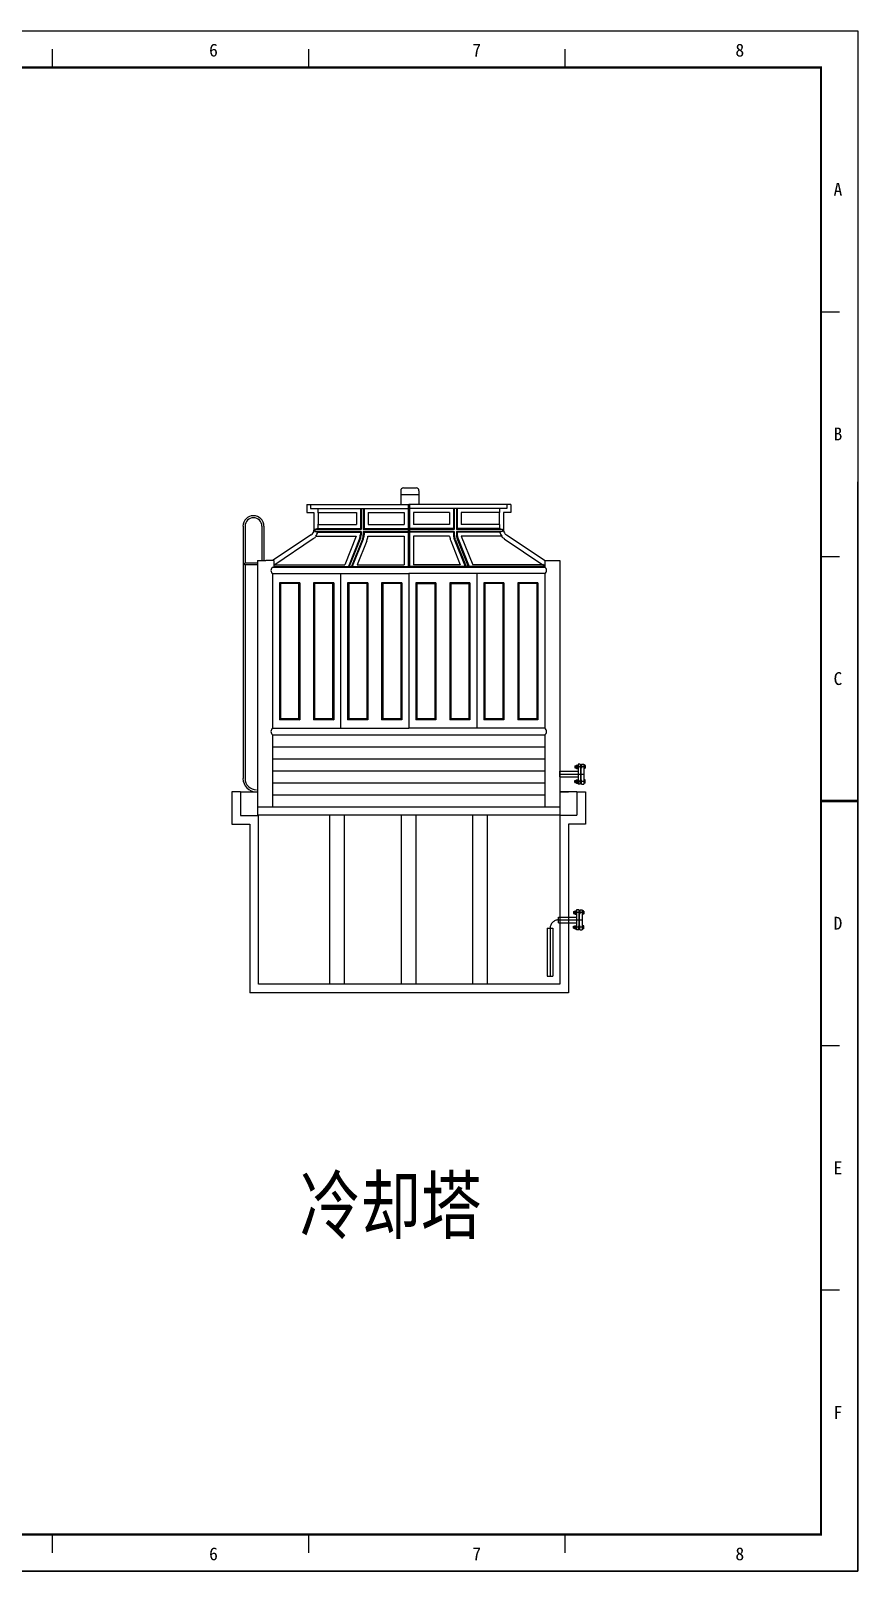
# Model space of a CAD drawing. Header units: millimetres. Extents: x 9671 to 25689, y -17516 to -2951.
# Drawn here: x 23574 to 23686.9, y -5527.1 to -5317.1 of the extents above; entities that cross this region are included whole.
import ezdxf

# ---------------------------------------------------------------- set-up
doc = ezdxf.new("R2010")
doc.units = ezdxf.units.MM
doc.linetypes.add('CENTER', pattern=[50.8, 31.75, -6.35, 6.35, -6.35])
doc.layers.add('sb', color=2, linetype='Continuous')
doc.styles.add('QSDI', font='SimSun.ttf', dxfattribs={"width": 0.8})

# ---------------------------------------------------------------- blocks, each defined once
blk = doc.blocks.new('2#图框，横')
for p, q in [((7777.69, 420), (8371.69, 420)), ((8371.69, 420), (8371.69, 0)), ((8152.07, 415), (8152.07, 410)), ((8221.94, 415), (8221.94, 410)), ((8291.82, 415), (8291.82, 410)), ((8361.69, 343.33), (8366.69, 343.33)), ((8371.69, 0), (8371.69, 297)), ((8361.69, 276.67), (8366.69, 276.67)), ((8361.69, 143.33), (8366.69, 143.33)), ((8361.69, 76.67), (8366.69, 76.67)), ((8152.07, 10), (8152.07, 5)), ((8221.94, 10), (8221.94, 5)), ((8291.82, 10), (8291.82, 5)), ((8371.69, 0), (7777.69, 0)), ((7951.69, 0), (8371.69, 0))]:
    blk.add_line(p, q)
blk.add_lwpolyline([(7802.69, 10, 1, 1, 0), (7802.69, 410, 0.6, 0.6, 0), (8361.69, 410, 0.6, 0.6, 0), (8361.69, 10, 0.6, 0.6, 0)], format="xyseb", close=True)
for const_width in [0.8, 0.5]:
    blk.add_lwpolyline([(8361.69, 210), (8371.69, 210)], dxfattribs=dict(const_width=const_width))
at = {"style": 'QSDI'}
for s, p in [('6', (8194.86, 412.98)), ('7', (8266.61, 412.98)), ('8', (8338.36, 412.98)), ('A', (8365.11, 375.02)), ('B', (8365.11, 308.32)), ('C', (8365.11, 241.62)), ('D', (8365.11, 174.92)), ('E', (8365.11, 108.22)), ('F', (8365.11, 41.52)), ('6', (8194.86, 2.98)), ('7', (8266.61, 2.98)), ('8', (8338.36, 2.98))]:
    blk.add_text(s, height=3.5, dxfattribs=at).set_placement(p)
blk = doc.blocks.new('A$C2AF1339E')
at = {"color": 0, "linetype": 'ByBlock'}
for p, q in [((0, 2350), (0, 0)), ((1182, 2350), (1182, 0)), ((120, 2212), (120, 127)), ((120, 2212), (471, 2212)), ((139, 2198), (120, 2212)), ((139, 2212), (139, 143)), ((139, 2198), (452, 2198)), ((452, 2212), (452, 143)), ((471, 2212), (452, 2198)), ((471, 2212), (471, 127)), ((711, 2212), (711, 127)), ((730, 2198), (711, 2212)), ((711, 2212), (1062, 2212)), ((730, 2212), (730, 143)), ((730, 2198), (1043, 2198)), ((1043, 2212), (1043, 143)), ((1062, 2212), (1043, 2198)), ((1062, 2212), (1062, 127)), ((139, 143), (120, 127)), ((120, 127), (471, 127)), ((139, 143), (452, 143)), ((452, 143), (471, 127)), ((730, 143), (711, 127)), ((711, 127), (1062, 127)), ((730, 143), (1043, 143)), ((1043, 143), (1062, 127))]:
    blk.add_line(p, q, dxfattribs=at)
blk = doc.blocks.new('凉水塔')
at = {"color": 2}
for p, q in [((23867.45, -4306.31), (23867.45, -4308.21)), ((23867.45, -4306.82), (23869.93, -4306.82)), ((23867.84, -4305.93), (23869.54, -4305.93)), ((23869.93, -4306.31), (23869.93, -4308.21)), ((23848.53, -4311.15), (23848.53, -4315.83)), ((23848.8, -4311.15), (23848.8, -4315.83)), ((23846.22, -4317.36), (23846.22, -4317.63)), ((23844.44, -4347.38), (23844.44, -4351.75)), ((23845.61, -4347.38), (23845.61, -4350.58)), ((23845.61, -4347.38), (23847.92, -4347.38)), ((23889.16, -4347.38), (23890.34, -4347.38)), ((23891.47, -4347.38), (23889.16, -4347.38)), ((23891.47, -4347.38), (23891.47, -4350.53)), ((23892.65, -4347.38), (23892.65, -4351.75)), ((23845.61, -4350.58), (23848.04, -4350.58)), ((23889.16, -4349.45), (23847.92, -4349.45)), ((23889.16, -4350.53), (23847.92, -4350.53)), ((23848.04, -4373.6), (23848.04, -4350.58)), ((23844.44, -4351.75), (23846.87, -4351.75)), ((23846.87, -4351.75), (23846.87, -4374.77)), ((23892.65, -4351.75), (23890.34, -4351.75)), ((23890.34, -4351.75), (23890.34, -4374.77)), ((23889.16, -4373.6), (23848.04, -4373.6)), ((23890.34, -4374.77), (23846.87, -4374.77))]:
    blk.add_line(p, q, dxfattribs=at)
at = {"color": 2, "linetype": 'ByBlock'}
for p, q in [((23854.63, -4308.21), (23868.54, -4308.21)), ((23854.63, -4308.21), (23854.63, -4309.29)), ((23855.17, -4308.21), (23855.17, -4308.75)), ((23855.17, -4308.21), (23855.26, -4308.21)), ((23855.17, -4308.75), (23856.16, -4308.75)), ((23856.16, -4308.75), (23868.45, -4308.75)), ((23856.16, -4308.75), (23856.16, -4309.29)), ((23861.95, -4308.75), (23861.95, -4311.47)), ((23862.05, -4308.75), (23862.05, -4311.58)), ((23862.34, -4308.75), (23862.34, -4311.58)), ((23862.45, -4308.75), (23862.45, -4311.47)), ((23868.45, -4308.21), (23868.45, -4316.64)), ((23868.45, -4308.84), (23868.54, -4308.84)), ((23868.54, -4308.21), (23868.54, -4316.73)), ((23868.54, -4308.21), (23868.54, -4316.73)), ((23882.46, -4308.21), (23868.54, -4308.21)), ((23868.63, -4308.84), (23868.54, -4308.84)), ((23868.63, -4308.21), (23868.63, -4316.64)), ((23880.93, -4308.75), (23868.63, -4308.75)), ((23874.64, -4308.75), (23874.64, -4311.47)), ((23874.75, -4308.75), (23874.75, -4311.58)), ((23875.03, -4308.75), (23875.03, -4311.58)), ((23875.14, -4308.75), (23875.14, -4311.47)), ((23880.93, -4308.75), (23880.93, -4309.29)), ((23881.92, -4308.75), (23880.93, -4308.75)), ((23881.92, -4308.21), (23881.83, -4308.21)), ((23881.92, -4308.21), (23881.92, -4308.75)), ((23882.46, -4308.21), (23882.46, -4309.29)), ((23845.95, -4311.15), (23845.95, -4317.5)), ((23846.22, -4311.15), (23846.22, -4316.17)), ((23854.63, -4309.29), (23855.62, -4309.29)), ((23855.62, -4309.29), (23855.62, -4311.71)), ((23856.16, -4309.29), (23861.41, -4309.29)), ((23856.16, -4309.29), (23856.2, -4309.33)), ((23856.2, -4310.89), (23856.16, -4310.94)), ((23856.16, -4310.94), (23861.41, -4310.94)), ((23856.16, -4310.94), (23856.16, -4311.47)), ((23856.2, -4309.33), (23856.2, -4310.89)), ((23861.41, -4309.29), (23861.41, -4310.94)), ((23862.99, -4309.29), (23867.92, -4309.29)), ((23862.99, -4309.29), (23862.99, -4310.94)), ((23862.99, -4310.94), (23867.92, -4310.94)), ((23867.92, -4309.29), (23867.92, -4310.94)), ((23874.1, -4309.29), (23869.17, -4309.29)), ((23869.17, -4309.29), (23869.17, -4310.94)), ((23874.1, -4310.94), (23869.17, -4310.94)), ((23874.1, -4309.29), (23874.1, -4310.94)), ((23875.68, -4309.29), (23875.68, -4310.94)), ((23880.93, -4309.29), (23875.68, -4309.29)), ((23880.93, -4310.94), (23875.68, -4310.94)), ((23880.93, -4309.29), (23880.89, -4309.33)), ((23880.89, -4309.33), (23880.89, -4310.89)), ((23880.89, -4310.89), (23880.93, -4310.94)), ((23880.93, -4310.94), (23880.93, -4311.47)), ((23881.47, -4309.29), (23881.47, -4311.71)), ((23882.46, -4309.29), (23881.47, -4309.29)), ((23845.95, -4313.3), (23845.95, -4345.53)), ((23855.24, -4312.34), (23849.96, -4315.83)), ((23855.52, -4312.86), (23850.28, -4316.4)), ((23856.16, -4311.47), (23855.75, -4311.58)), ((23855.75, -4311.58), (23862.05, -4311.58)), ((23855.75, -4311.58), (23855.75, -4311.87)), ((23855.75, -4311.87), (23862.05, -4311.87)), ((23855.75, -4311.87), (23856.13, -4311.97)), ((23855.87, -4312.51), (23855.85, -4312.6)), ((23855.87, -4312.51), (23861.38, -4312.51)), ((23856.13, -4311.97), (23861.95, -4311.97)), ((23856.16, -4311.47), (23861.95, -4311.47)), ((23861.38, -4312.51), (23859.82, -4316.4)), ((23861.87, -4312.75), (23860.31, -4316.64)), ((23861.97, -4312.79), (23860.42, -4316.64)), ((23862.23, -4312.9), (23860.73, -4316.64)), ((23862.33, -4312.94), (23860.85, -4316.64)), ((23862.83, -4313.14), (23861.52, -4316.4)), ((23861.95, -4311.47), (23862.05, -4311.58)), ((23862.05, -4311.87), (23861.95, -4311.97)), ((23861.95, -4311.97), (23861.95, -4312.34)), ((23862.05, -4311.87), (23862.05, -4312.34)), ((23862.45, -4311.47), (23862.34, -4311.58)), ((23862.34, -4311.58), (23868.45, -4311.58)), ((23862.34, -4311.87), (23868.45, -4311.87)), ((23862.34, -4311.87), (23862.45, -4311.97)), ((23862.34, -4311.87), (23862.34, -4312.34)), ((23862.45, -4311.47), (23868.45, -4311.47)), ((23862.45, -4311.97), (23868.45, -4311.97)), ((23862.45, -4311.97), (23862.45, -4312.34)), ((23862.98, -4312.51), (23867.92, -4312.51)), ((23867.92, -4312.51), (23867.92, -4316.4)), ((23874.64, -4311.47), (23868.63, -4311.47)), ((23874.75, -4311.58), (23868.63, -4311.58)), ((23874.75, -4311.87), (23868.63, -4311.87)), ((23874.64, -4311.97), (23868.63, -4311.97)), ((23874.11, -4312.51), (23869.17, -4312.51)), ((23869.17, -4312.51), (23869.17, -4316.4)), ((23874.26, -4313.14), (23875.56, -4316.4)), ((23874.64, -4311.47), (23874.75, -4311.58)), ((23874.75, -4311.87), (23874.64, -4311.97)), ((23874.64, -4311.97), (23874.64, -4312.34)), ((23874.75, -4311.87), (23874.75, -4312.34)), ((23874.75, -4312.94), (23876.24, -4316.64)), ((23874.85, -4312.9), (23876.35, -4316.64)), ((23875.14, -4311.47), (23875.03, -4311.58)), ((23881.33, -4311.58), (23875.03, -4311.58)), ((23881.33, -4311.87), (23875.03, -4311.87)), ((23875.03, -4311.87), (23875.14, -4311.97)), ((23875.03, -4311.87), (23875.03, -4312.34)), ((23875.12, -4312.79), (23876.66, -4316.64)), ((23880.93, -4311.47), (23875.14, -4311.47)), ((23880.96, -4311.97), (23875.14, -4311.97)), ((23875.14, -4311.97), (23875.14, -4312.34)), ((23875.22, -4312.75), (23876.78, -4316.64)), ((23881.22, -4312.51), (23875.71, -4312.51)), ((23875.71, -4312.51), (23877.26, -4316.4)), ((23880.93, -4311.47), (23881.33, -4311.58)), ((23881.33, -4311.87), (23880.96, -4311.97)), ((23881.22, -4312.51), (23881.24, -4312.6)), ((23881.33, -4311.58), (23881.33, -4311.87)), ((23881.57, -4312.86), (23886.81, -4316.4)), ((23881.85, -4312.34), (23887.13, -4315.83)), ((23846.22, -4313.44), (23846.22, -4316.17)), ((23847.92, -4316.17), (23846.22, -4316.17)), ((23847.92, -4316.44), (23846.22, -4316.44)), ((23846.22, -4316.44), (23846.22, -4317.36)), ((23846.22, -4316.44), (23846.22, -4317.36)), ((23847.92, -4315.83), (23849.04, -4315.83)), ((23850.16, -4315.83), (23849.04, -4315.83)), ((23849.99, -4316.73), (23887.1, -4316.73)), ((23850.16, -4315.83), (23850.16, -4316.73)), ((23850.19, -4316.39), (23850.16, -4316.41)), ((23850.19, -4316.39), (23850.16, -4316.41)), ((23850.16, -4316.64), (23868.54, -4316.64)), ((23850.16, -4316.73), (23868.54, -4316.73)), ((23850.19, -4316.39), (23850.28, -4316.4)), ((23850.19, -4316.39), (23850.28, -4316.4)), ((23850.28, -4316.4), (23859.82, -4316.4)), ((23861.52, -4316.4), (23867.92, -4316.4)), ((23886.92, -4316.64), (23868.54, -4316.64)), ((23886.92, -4316.73), (23868.54, -4316.73)), ((23875.56, -4316.4), (23869.17, -4316.4)), ((23886.81, -4316.4), (23877.26, -4316.4)), ((23886.9, -4316.39), (23886.81, -4316.4)), ((23886.9, -4316.39), (23886.92, -4316.41)), ((23886.92, -4316.41), (23886.92, -4316.64)), ((23887.1, -4315.83), (23889.16, -4315.83)), ((23887.1, -4315.83), (23887.1, -4316.73)), ((23846.22, -4317.63), (23846.22, -4345.53)), ((23849.99, -4317.62), (23868.54, -4317.62)), ((23849.99, -4317.62), (23849.99, -4338.69)), ((23868.54, -4317.62), (23868.54, -4338.69)), ((23887.1, -4317.62), (23868.54, -4317.62)), ((23869.49, -4318.86), (23869.49, -4337.55)), ((23869.49, -4318.86), (23869.63, -4318.99)), ((23872.24, -4318.86), (23869.49, -4318.86)), ((23869.49, -4318.86), (23869.63, -4318.99)), ((23869.63, -4318.86), (23869.63, -4337.42)), ((23872.09, -4318.99), (23869.63, -4318.99)), ((23872.09, -4318.86), (23872.09, -4337.42)), ((23872.09, -4318.99), (23872.24, -4318.86)), ((23872.09, -4318.99), (23872.24, -4318.86)), ((23872.24, -4318.86), (23872.24, -4337.55)), ((23874.13, -4318.86), (23874.13, -4337.55)), ((23876.88, -4318.86), (23874.13, -4318.86)), ((23874.13, -4318.86), (23874.27, -4318.99)), ((23874.27, -4318.86), (23874.27, -4337.42)), ((23876.73, -4318.99), (23874.27, -4318.99)), ((23876.73, -4318.86), (23876.73, -4337.42)), ((23876.73, -4318.99), (23876.88, -4318.86)), ((23876.88, -4318.86), (23876.88, -4337.55)), ((23877.82, -4317.62), (23877.82, -4338.69)), ((23887.1, -4317.62), (23887.1, -4338.69)), ((23887.1, -4317.62), (23887.1, -4338.69)), ((23869.63, -4337.42), (23869.49, -4337.55)), ((23872.24, -4337.55), (23869.49, -4337.55)), ((23872.09, -4337.42), (23869.63, -4337.42)), ((23872.09, -4337.42), (23872.24, -4337.55)), ((23874.27, -4337.42), (23874.13, -4337.55)), ((23876.88, -4337.55), (23874.13, -4337.55)), ((23876.73, -4337.42), (23874.27, -4337.42)), ((23876.73, -4337.42), (23876.88, -4337.55)), ((23849.99, -4338.69), (23868.54, -4338.69)), ((23849.99, -4339.59), (23887.1, -4339.59)), ((23849.99, -4339.59), (23849.99, -4349.45)), ((23853.12, -4338.69), (23868.54, -4338.69)), ((23883.96, -4338.69), (23868.54, -4338.69)), ((23887.1, -4338.69), (23868.54, -4338.69)), ((23887.1, -4339.59), (23887.1, -4349.45)), ((23887.1, -4339.59), (23887.1, -4349.45)), ((23849.99, -4341.23), (23887.1, -4341.23)), ((23849.99, -4342.87), (23887.1, -4342.87)), ((23849.99, -4344.51), (23887.1, -4344.51)), ((23849.99, -4346.15), (23872.39, -4346.15)), ((23872.39, -4346.15), (23887.1, -4346.15)), ((23849.99, -4347.79), (23887.1, -4347.79))]:
    blk.add_line(p, q, dxfattribs=at)
at = {"color": 2, "ltscale": 10}
for p, q in [((23847.92, -4315.83), (23847.92, -4350.53)), ((23889.16, -4315.83), (23889.16, -4350.53)), ((23857.79, -4373.6), (23857.79, -4350.53)), ((23859.79, -4373.6), (23859.79, -4350.53)), ((23867.54, -4373.6), (23867.54, -4350.53)), ((23869.54, -4373.6), (23869.54, -4350.53)), ((23877.29, -4373.6), (23877.29, -4350.53)), ((23879.29, -4373.6), (23879.29, -4350.53))]:
    blk.add_line(p, q, dxfattribs=at)
for p, q in [((23889.16, -4345.33), (23889.16, -4344.56)), ((23889.16, -4344.56), (23891.62, -4344.56)), ((23891.19, -4343.82), (23891.2, -4343.81)), ((23891.19, -4343.82), (23891.19, -4344.06)), ((23891.19, -4344.06), (23891.2, -4344.07)), ((23891.2, -4343.81), (23891.2, -4344.07)), ((23891.2, -4343.81), (23891.37, -4343.81)), ((23891.2, -4344.07), (23891.37, -4344.07)), ((23891.37, -4343.77), (23891.37, -4344.11)), ((23891.4, -4343.72), (23891.58, -4343.72)), ((23891.4, -4343.83), (23891.58, -4343.83)), ((23891.4, -4344.05), (23891.58, -4344.05)), ((23891.4, -4344.17), (23891.58, -4344.17)), ((23891.58, -4343.68), (23891.58, -4344.2)), ((23891.58, -4343.68), (23891.62, -4343.68)), ((23891.58, -4344.2), (23891.62, -4344.2)), ((23891.62, -4343.59), (23891.62, -4346.3)), ((23891.93, -4343.59), (23891.62, -4343.59)), ((23891.93, -4343.59), (23891.93, -4344.12)), ((23891.93, -4343.81), (23892.09, -4343.81)), ((23891.93, -4344.07), (23892.09, -4344.07)), ((23891.98, -4345.71), (23891.98, -4344.19)), ((23892.03, -4344.19), (23891.98, -4344.19)), ((23892.03, -4345.71), (23892.03, -4344.19)), ((23892.09, -4343.59), (23892.09, -4344.12)), ((23892.09, -4343.59), (23892.39, -4343.59)), ((23892.39, -4343.59), (23892.39, -4346.3)), ((23892.57, -4343.72), (23892.39, -4343.72)), ((23892.57, -4343.83), (23892.39, -4343.83)), ((23892.57, -4344.05), (23892.39, -4344.05)), ((23892.57, -4344.17), (23892.39, -4344.17)), ((23892.6, -4343.77), (23892.6, -4344.11)), ((23889.16, -4345.33), (23891.62, -4345.33)), ((23891.19, -4345.83), (23891.2, -4345.82)), ((23891.19, -4346.07), (23891.19, -4345.83)), ((23891.19, -4346.07), (23891.2, -4346.08)), ((23891.2, -4346.08), (23891.2, -4345.82)), ((23891.2, -4345.82), (23891.37, -4345.82)), ((23891.2, -4346.08), (23891.37, -4346.08)), ((23891.37, -4346.12), (23891.37, -4345.78)), ((23891.4, -4345.72), (23891.58, -4345.72)), ((23891.4, -4345.84), (23891.58, -4345.84)), ((23891.4, -4346.06), (23891.58, -4346.06)), ((23891.4, -4346.17), (23891.58, -4346.17)), ((23891.58, -4346.21), (23891.58, -4345.69)), ((23891.58, -4345.69), (23891.62, -4345.69)), ((23891.58, -4346.21), (23891.62, -4346.21)), ((23891.93, -4346.3), (23891.62, -4346.3)), ((23891.93, -4346.3), (23891.93, -4345.77)), ((23891.93, -4345.82), (23892.09, -4345.82)), ((23891.93, -4346.08), (23892.09, -4346.08)), ((23892.03, -4345.71), (23891.98, -4345.71)), ((23892.09, -4346.3), (23892.09, -4345.77)), ((23892.09, -4346.3), (23892.39, -4346.3)), ((23892.57, -4345.72), (23892.39, -4345.72)), ((23892.57, -4345.84), (23892.39, -4345.84)), ((23892.57, -4346.06), (23892.39, -4346.06)), ((23892.57, -4346.17), (23892.39, -4346.17)), ((23892.6, -4346.12), (23892.6, -4345.78)), ((23890.98, -4363.7), (23891, -4363.69)), ((23890.98, -4363.7), (23890.98, -4363.94)), ((23891, -4363.69), (23891, -4363.95)), ((23891, -4363.69), (23891.17, -4363.69)), ((23891.17, -4363.65), (23891.17, -4364)), ((23891.19, -4363.6), (23891.38, -4363.6)), ((23891.19, -4363.71), (23891.38, -4363.71)), ((23891.38, -4363.56), (23891.38, -4364.08)), ((23891.38, -4363.56), (23891.42, -4363.56)), ((23891.42, -4363.47), (23891.42, -4366.18)), ((23891.72, -4363.47), (23891.42, -4363.47)), ((23891.72, -4363.47), (23891.72, -4364)), ((23891.72, -4363.69), (23891.88, -4363.69)), ((23891.88, -4363.47), (23891.88, -4364)), ((23891.88, -4363.47), (23892.18, -4363.47)), ((23892.18, -4363.47), (23892.18, -4366.18)), ((23892.37, -4363.6), (23892.18, -4363.6)), ((23892.37, -4363.71), (23892.18, -4363.71)), ((23892.39, -4363.65), (23892.39, -4364)), ((23888.96, -4365.21), (23888.96, -4364.45)), ((23888.96, -4364.45), (23891.42, -4364.45)), ((23888.96, -4365.21), (23891.42, -4365.21)), ((23890.98, -4363.94), (23891, -4363.95)), ((23890.98, -4365.71), (23891, -4365.7)), ((23890.98, -4365.95), (23890.98, -4365.71)), ((23891, -4363.95), (23891.17, -4363.95)), ((23891, -4365.96), (23891, -4365.7)), ((23891, -4365.7), (23891.17, -4365.7)), ((23891.17, -4366), (23891.17, -4365.66)), ((23891.19, -4363.94), (23891.38, -4363.94)), ((23891.19, -4364.05), (23891.38, -4364.05)), ((23891.19, -4365.61), (23891.38, -4365.61)), ((23891.19, -4365.72), (23891.38, -4365.72)), ((23891.38, -4364.08), (23891.42, -4364.08)), ((23891.38, -4366.09), (23891.38, -4365.57)), ((23891.38, -4365.57), (23891.42, -4365.57)), ((23891.72, -4363.95), (23891.88, -4363.95)), ((23891.72, -4366.18), (23891.72, -4365.65)), ((23891.72, -4365.7), (23891.88, -4365.7)), ((23891.78, -4365.59), (23891.78, -4364.07)), ((23891.82, -4364.07), (23891.78, -4364.07)), ((23891.82, -4365.59), (23891.78, -4365.59)), ((23891.82, -4365.59), (23891.82, -4364.07)), ((23891.88, -4366.18), (23891.88, -4365.65)), ((23892.37, -4363.94), (23892.18, -4363.94)), ((23892.37, -4364.05), (23892.18, -4364.05)), ((23892.37, -4365.61), (23892.18, -4365.61)), ((23892.37, -4365.72), (23892.18, -4365.72)), ((23892.39, -4366), (23892.39, -4365.66)), ((23887.43, -4365.97), (23888.2, -4365.97)), ((23887.43, -4365.97), (23887.43, -4372.5)), ((23888.2, -4365.97), (23888.2, -4372.5)), ((23890.98, -4365.95), (23891, -4365.96)), ((23891, -4365.96), (23891.17, -4365.96)), ((23891.19, -4365.94), (23891.38, -4365.94)), ((23891.19, -4366.06), (23891.38, -4366.06)), ((23891.38, -4366.09), (23891.42, -4366.09)), ((23891.72, -4366.18), (23891.42, -4366.18)), ((23891.72, -4365.96), (23891.88, -4365.96)), ((23891.88, -4366.18), (23892.18, -4366.18)), ((23892.37, -4365.94), (23892.18, -4365.94)), ((23892.37, -4366.06), (23892.18, -4366.06))]:
    blk.add_line(p, q)
at = {"color": 1, "linetype": 'CENTER'}
for p, q in [((23892.64, -4343.94), (23891.17, -4343.94)), ((23889.16, -4344.95), (23892.39, -4344.95)), ((23892.64, -4345.95), (23891.17, -4345.95)), ((23888.96, -4364.83), (23892.18, -4364.83)), ((23892.43, -4363.82), (23890.97, -4363.82)), ((23892.43, -4365.83), (23890.97, -4365.83)), ((23887.81, -4365.97), (23887.81, -4372.5))]:
    blk.add_line(p, q, dxfattribs=at)
at = {"color": 1}
for p, q in [((23891.19, -4343.82), (23891.37, -4343.82)), ((23891.19, -4344.06), (23891.37, -4344.06)), ((23891.19, -4345.83), (23891.37, -4345.83)), ((23891.19, -4346.07), (23891.37, -4346.07)), ((23890.98, -4363.7), (23891.17, -4363.7)), ((23890.98, -4363.94), (23891.17, -4363.94)), ((23890.98, -4365.71), (23891.17, -4365.71)), ((23890.98, -4365.95), (23891.17, -4365.95))]:
    blk.add_line(p, q, dxfattribs=at)
at = {"color": 2}
for centre, start, end in [((23867.84, -4306.31), 90, 180), ((23869.54, -4306.31), 0, 90)]:
    blk.add_arc(centre, 0.388, start, end, dxfattribs=at)
at = {"color": 2, "linetype": 'ByBlock'}
for centre, radius, start, end in [((23847.37, -4311.15), 1.43, 0, 180), ((23847.37, -4311.15), 1.15, 0, 180), ((23854.9, -4311.71), 0.717, 298.2742, 0), ((23854.9, -4311.71), 1.3, 298.2742, 316.9539), ((23854.9, -4311.71), 1.26, 320.1862, 348.1117), ((23860.85, -4312.34), 1.09, 338.1412, 0), ((23860.85, -4312.34), 1.2, 338.1412, 0), ((23860.85, -4312.34), 1.49, 338.1412, 0), ((23860.85, -4312.34), 1.6, 338.1412, 0), ((23860.85, -4312.34), 2.13, 338.1412, 355.4295), ((23876.24, -4312.34), 2.13, 184.5705, 201.8588), ((23876.24, -4312.34), 1.6, 180, 201.8588), ((23876.24, -4312.34), 1.49, 180, 201.8588), ((23876.24, -4312.34), 1.2, 180, 201.8588), ((23876.24, -4312.34), 1.09, 180, 201.8588), ((23882.19, -4311.71), 1.26, 191.8883, 219.8138), ((23882.19, -4311.71), 1.3, 223.0461, 241.7258), ((23882.19, -4311.71), 0.717, 180, 241.7258), ((23846.26, -4316.3), 0.141, 104.8628, 255.1372), ((23850.32, -4317.18), 0.56, 126.8699, 233.1301), ((23886.77, -4317.18), 0.56, 306.8699, 53.1301), ((23886.77, -4317.18), 0.56, 306.8699, 53.1301), ((23850.32, -4339.14), 0.56, 126.8699, 233.1301), ((23886.77, -4339.14), 0.56, 306.8699, 53.1301), ((23886.77, -4339.14), 0.56, 306.8699, 53.1301), ((23847.79, -4345.53), 1.85, 180, 270), ((23847.79, -4345.53), 1.57, 180, 270)]:
    blk.add_arc(centre, radius, start, end, dxfattribs=at)
for centre, radius, start, end in [((23891.46, -4343.77), 0.081, 135.976, 224.024), ((23891.67, -4343.94), 0.29, 157.2015, 202.7985), ((23891.46, -4344.11), 0.081, 136.0123, 223.9877), ((23892.02, -4344.09), 0.102, 196.0816, 245.7617), ((23891.99, -4344.09), 0.102, 294.2383, 343.9184), ((23892.52, -4343.77), 0.081, 315.976, 44.024), ((23892.31, -4343.94), 0.29, 337.2015, 22.7985), ((23892.52, -4344.11), 0.081, 316.0123, 43.9877), ((23891.46, -4345.78), 0.081, 136.0123, 223.9877), ((23891.67, -4345.95), 0.29, 157.2015, 202.7985), ((23891.46, -4346.12), 0.081, 135.976, 224.024), ((23892.02, -4345.8), 0.102, 114.2383, 163.9184), ((23891.99, -4345.8), 0.102, 16.0816, 65.7617), ((23892.52, -4345.78), 0.081, 316.0123, 43.9877), ((23892.31, -4345.95), 0.29, 337.2015, 22.7985), ((23892.52, -4346.12), 0.081, 315.976, 44.024), ((23891.25, -4363.66), 0.081, 135.976, 224.024), ((23891.46, -4363.82), 0.29, 157.2015, 202.7985), ((23892.31, -4363.66), 0.081, 315.976, 44.024), ((23892.1, -4363.82), 0.29, 337.2015, 22.7985), ((23891.25, -4363.99), 0.081, 136.0123, 223.9877), ((23891.25, -4365.66), 0.081, 136.0123, 223.9877), ((23891.46, -4365.83), 0.29, 157.2015, 202.7985), ((23891.82, -4363.97), 0.102, 196.0816, 245.7617), ((23891.82, -4365.68), 0.102, 114.2383, 163.9184), ((23891.78, -4363.97), 0.102, 294.2383, 343.9184), ((23891.78, -4365.68), 0.102, 16.0816, 65.7617), ((23892.31, -4363.99), 0.081, 316.0123, 43.9877), ((23892.31, -4365.66), 0.081, 316.0123, 43.9877), ((23892.1, -4365.83), 0.29, 337.2015, 22.7985), ((23891.25, -4366), 0.081, 135.976, 224.024), ((23892.31, -4366), 0.081, 315.976, 44.024)]:
    blk.add_arc(centre, radius, start, end)
at = {"color": 1, "linetype": 'CENTER'}
blk.add_arc((23888.96, -4365.97), 1.14, 90, 180, dxfattribs=at)
at = {"layer": 'sb', "color": 2}
for p, q in [((23845.61, -4347.38), (23844.44, -4347.38)), ((23891.47, -4347.38), (23892.65, -4347.38)), ((23889.16, -4350.53), (23891.47, -4350.53)), ((23889.16, -4350.53), (23889.16, -4373.6))]:
    blk.add_line(p, q, dxfattribs=at)
at = {"layer": 'sb', "color": 0}
blk.add_line((23887.43, -4372.5), (23888.2, -4372.5), dxfattribs=at)
at = {"color": 2, "xscale": -0.007850467736716382, "yscale": 0.008965507968241582, "zscale": 0.00785046773642634}
for p in [(23859.26, -4338.69), (23868.54, -4338.69), (23887.1, -4338.69)]:
    blk.add_blockref('A$C2AF1339E', p, dxfattribs=at)
blk = doc.blocks.new('冷却塔')
at = {"layer": 'sb', "color": 4}
blk.add_blockref('凉水塔', (0, 0), dxfattribs=at)

msp = doc.modelspace()

# ---------------------------------------------------------------- block references
at = {"color": 2, "xscale": 0.4999999999999969, "yscale": 0.4999999999999969, "zscale": 0.4999999999999969}
msp.add_blockref('2#图框，横', (19500.9, -5527.12), dxfattribs=at)
at = {"layer": 'sb', "color": 4}
msp.add_blockref('冷却塔', (-243, -1073.51), dxfattribs=at)

# ---------------------------------------------------------------- texts
at = {"style": 'QSDI', "width": 0.8}
msp.add_text('冷却塔', height=7.569, dxfattribs=at).set_placement((23610.68, -5481.02))

doc.saveas('drawing.dxf')
